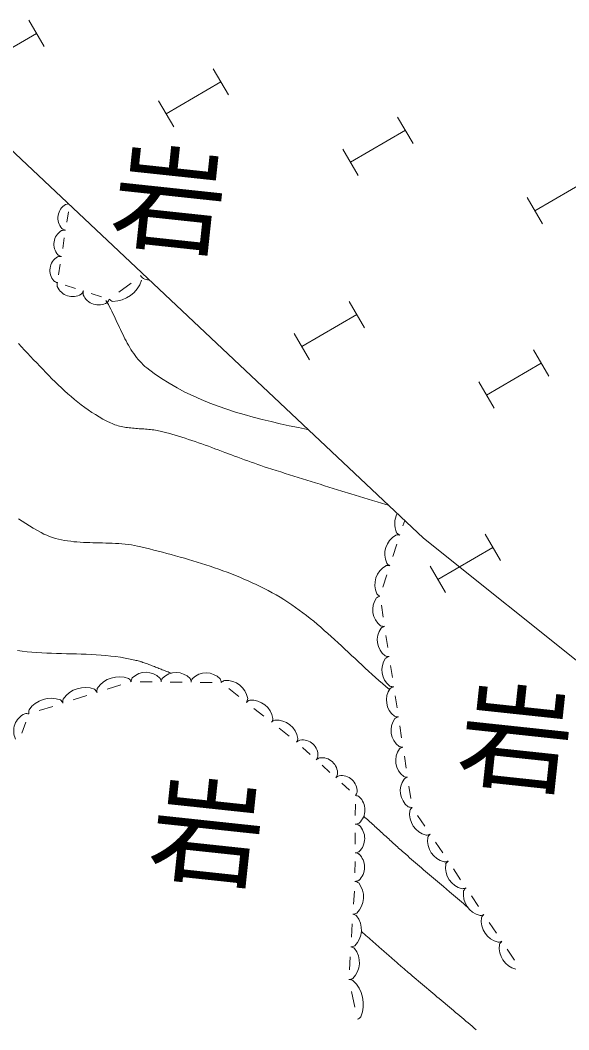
# Model space of a CAD drawing. Units: millimetres, scale not verified. Extents: x 40000 to 680000, y 20000 to 380000.
# Drawn here: x 369784 to 378415, y 271463 to 287353 of the extents above; entities that cross this region are included whole.
import ezdxf
from ezdxf.enums import TextEntityAlignment as Align

# ---------------------------------------------------------------- set-up
doc = ezdxf.new("R2010")
doc.units = ezdxf.units.MM
doc.header["$LTSCALE"] = 1000
doc.layers.add('M-BGD', color=7, linetype='Continuous', lineweight=13)
doc.styles.add('ＭＳ ゴシック', font='')
doc.styles.get('ＭＳ ゴシック').set_extended_font_data('MS Gothic')

msp = doc.modelspace()

# ---------------------------------------------------------------- linework, layer by layer
at = {"layer": 'M-BGD'}
for p, q in [((370161, 286939), (369919, 287353)), ((369176, 286642), (370040, 287146)), ((373062, 286176), (372820, 286590)), ((372078, 285879), (372941, 286383)), ((372199, 285672), (371957, 286086)), ((369196, 285732), (376127, 279203)), ((375964, 285413), (375722, 285828)), ((374979, 285116), (375843, 285620)), ((375100, 284909), (374858, 285324)), ((377881, 284354), (378744, 284858)), ((378002, 284146), (377760, 284561)), ((370515, 284173), (370541, 284338)), ((370452, 283760), (370477, 283925)), ((370388, 283347), (370413, 283512)), ((370655, 283131), (370491, 283184)), ((371529, 283214), (371333, 283070)), ((371063, 283001), (370900, 283053)), ((371132, 282943), (371152, 282910)), ((371152, 282910), (371171, 282876)), ((371171, 282876), (371190, 282841)), ((375201, 282512), (374959, 282926)), ((371190, 282841), (371208, 282806)), ((371208, 282806), (371226, 282771)), ((371226, 282771), (371243, 282735)), ((371243, 282735), (371261, 282700)), ((371261, 282700), (371278, 282664)), ((374216, 282215), (375080, 282719)), ((371278, 282664), (371295, 282627)), ((371295, 282627), (371311, 282591)), ((371311, 282591), (371328, 282555)), ((371328, 282555), (371345, 282519)), ((371345, 282519), (371362, 282483)), ((371362, 282483), (371378, 282447)), ((371378, 282447), (371396, 282411)), ((371396, 282411), (371413, 282375)), ((371413, 282375), (371431, 282340)), ((374337, 282008), (374096, 282422)), ((369759, 282263), (369806, 282213)), ((369806, 282213), (369853, 282162)), ((371431, 282340), (371449, 282305)), ((371449, 282305), (371467, 282270)), ((371467, 282270), (371487, 282236)), ((371487, 282236), (371506, 282202)), ((369853, 282162), (369900, 282111)), ((369900, 282111), (369948, 282061)), ((369948, 282061), (369995, 282010)), ((371506, 282202), (371526, 282169)), ((371526, 282169), (371547, 282137)), ((371547, 282137), (371569, 282105)), ((371569, 282105), (371592, 282074)), ((371592, 282074), (371615, 282043)), ((378103, 281749), (377861, 282164)), ((369995, 282010), (370043, 281959)), ((370043, 281959), (370090, 281909)), ((370090, 281909), (370138, 281858)), ((371615, 282043), (371639, 282014)), ((371639, 282014), (371665, 281985)), ((371665, 281985), (371691, 281958)), ((371691, 281958), (371718, 281931)), ((371718, 281931), (371747, 281905)), ((371747, 281905), (371777, 281881)), ((377118, 281452), (377982, 281956)), ((370138, 281858), (370186, 281808)), ((370186, 281808), (370235, 281759)), ((370235, 281759), (370283, 281710)), ((371777, 281881), (371891, 281794)), ((371891, 281794), (372009, 281714)), ((370283, 281710), (370332, 281661)), ((370332, 281661), (370382, 281613)), ((370382, 281613), (370432, 281565)), ((372009, 281714), (372129, 281638)), ((372129, 281638), (372251, 281567)), ((377239, 281245), (376997, 281659)), ((370432, 281565), (370482, 281519)), ((370482, 281519), (370533, 281473)), ((370533, 281473), (370585, 281428)), ((370585, 281428), (370637, 281384)), ((372251, 281567), (372376, 281501)), ((372376, 281501), (372504, 281440)), ((372504, 281440), (372633, 281382)), ((370637, 281384), (370690, 281341)), ((370690, 281341), (370744, 281299)), ((370744, 281299), (370798, 281259)), ((370798, 281259), (370854, 281219)), ((372633, 281382), (372765, 281328)), ((372765, 281328), (372898, 281278)), ((372898, 281278), (373033, 281230)), ((370854, 281219), (370910, 281181)), ((370910, 281181), (370967, 281145)), ((370967, 281145), (371025, 281109)), ((371025, 281109), (371084, 281076)), ((373033, 281230), (373170, 281186)), ((373170, 281186), (373308, 281145)), ((373308, 281145), (373447, 281106)), ((373447, 281106), (373588, 281069)), ((371084, 281076), (371144, 281044)), ((371144, 281044), (371205, 281014)), ((371205, 281014), (371228, 281003)), ((371228, 281003), (371252, 280994)), ((371252, 280994), (371275, 280985)), ((371275, 280985), (371299, 280977)), ((371299, 280977), (371324, 280970)), ((371324, 280970), (371348, 280964)), ((371348, 280964), (371373, 280958)), ((371373, 280958), (371397, 280953)), ((371397, 280953), (371422, 280948)), ((371422, 280948), (371448, 280944)), ((371448, 280944), (371473, 280941)), ((371473, 280941), (371498, 280938)), ((371498, 280938), (371524, 280935)), ((373588, 281069), (373730, 281035)), ((373730, 281035), (373872, 281002)), ((373872, 281002), (374016, 280970)), ((374016, 280970), (374160, 280940)), ((374160, 280940), (374304, 280910)), ((371524, 280935), (371549, 280932)), ((371549, 280932), (371575, 280930)), ((371575, 280930), (371601, 280928)), ((371601, 280928), (371627, 280926)), ((371627, 280926), (371653, 280924)), ((371653, 280924), (371679, 280923)), ((371679, 280923), (371705, 280921)), ((371705, 280921), (371730, 280919)), ((371730, 280919), (371756, 280917)), ((371756, 280917), (371782, 280915)), ((371782, 280915), (371808, 280913)), ((371808, 280913), (371834, 280910)), ((371834, 280910), (371859, 280907)), ((371859, 280907), (371885, 280904)), ((371885, 280904), (371910, 280900)), ((371910, 280900), (371936, 280896)), ((371936, 280896), (371961, 280891)), ((371961, 280891), (371986, 280886)), ((371986, 280886), (372011, 280880)), ((372011, 280880), (372064, 280866)), ((372064, 280866), (372117, 280852)), ((372117, 280852), (372170, 280837)), ((372170, 280837), (372223, 280822)), ((372223, 280822), (372275, 280806)), ((372275, 280806), (372328, 280790)), ((372328, 280790), (372380, 280773)), ((374304, 280910), (374319, 280907)), ((372380, 280773), (372432, 280756)), ((372432, 280756), (372485, 280738)), ((372485, 280738), (372537, 280721)), ((372537, 280721), (372589, 280703)), ((372589, 280703), (372641, 280684)), ((372641, 280684), (372692, 280666)), ((372692, 280666), (372744, 280647)), ((372744, 280647), (372796, 280628)), ((372796, 280628), (372847, 280609)), ((372847, 280609), (372899, 280590)), ((372899, 280590), (372951, 280571)), ((372951, 280571), (373002, 280551)), ((373002, 280551), (373106, 280513)), ((373106, 280513), (373157, 280493)), ((373157, 280493), (373209, 280474)), ((373209, 280474), (373260, 280455)), ((373260, 280455), (373312, 280436)), ((373312, 280436), (373364, 280417)), ((373364, 280417), (373416, 280398)), ((373416, 280398), (373468, 280380)), ((373468, 280380), (373520, 280362)), ((373520, 280362), (373572, 280344)), ((373572, 280344), (373624, 280326)), ((373624, 280326), (373676, 280309)), ((373676, 280309), (373745, 280287)), ((373745, 280287), (373813, 280265)), ((373813, 280265), (373882, 280243)), ((373882, 280243), (373950, 280221)), ((373950, 280221), (374019, 280199)), ((374019, 280199), (374088, 280177)), ((374088, 280177), (374157, 280156)), ((374157, 280156), (374226, 280134)), ((374226, 280134), (374294, 280113)), ((374294, 280113), (374363, 280091)), ((374363, 280091), (374432, 280070)), ((374432, 280070), (374501, 280049)), ((374501, 280049), (374570, 280027)), ((374570, 280027), (374639, 280006)), ((374639, 280006), (374708, 279985)), ((374708, 279985), (374777, 279964)), ((374777, 279964), (374846, 279943)), ((374846, 279943), (374984, 279901)), ((374984, 279901), (375053, 279880)), ((375053, 279880), (375122, 279859)), ((375122, 279859), (375191, 279838)), ((375191, 279838), (375260, 279817)), ((375260, 279817), (375329, 279796)), ((375329, 279796), (375398, 279775)), ((375398, 279775), (375467, 279754)), ((375467, 279754), (375536, 279733)), ((375536, 279733), (375579, 279720)), ((369757, 279507), (369872, 279430)), ((369872, 279430), (369990, 279357)), ((369990, 279357), (370112, 279288)), ((375833, 279481), (375804, 279393)), ((370112, 279288), (370156, 279266)), ((370156, 279266), (370200, 279246)), ((370200, 279246), (370246, 279228)), ((370246, 279228), (370291, 279212)), ((370291, 279212), (370338, 279197)), ((370338, 279197), (370385, 279185)), ((376127, 279203), (380363, 275811)), ((377340, 278848), (377098, 279262)), ((370385, 279185), (370433, 279174)), ((370433, 279174), (370481, 279165)), ((370481, 279165), (370529, 279157)), ((370529, 279157), (370578, 279151)), ((370578, 279151), (370627, 279145)), ((370627, 279145), (370677, 279141)), ((370677, 279141), (370727, 279137)), ((370727, 279137), (370777, 279134)), ((370777, 279134), (370827, 279132)), ((370827, 279132), (370878, 279130)), ((370878, 279130), (370928, 279128)), ((370928, 279128), (370979, 279127)), ((370979, 279127), (371030, 279126)), ((371030, 279126), (371081, 279125)), ((371081, 279125), (371132, 279124)), ((371132, 279124), (371182, 279122)), ((371182, 279122), (371233, 279120)), ((371233, 279120), (371284, 279118)), ((371284, 279118), (371334, 279115)), ((371334, 279115), (371384, 279111)), ((371384, 279111), (371434, 279106)), ((371434, 279106), (371484, 279100)), ((371484, 279100), (371534, 279094)), ((371534, 279094), (371583, 279085)), ((371583, 279085), (371631, 279076)), ((371631, 279076), (371680, 279065)), ((371680, 279065), (371748, 279048)), ((371748, 279048), (371817, 279031)), ((371817, 279031), (371886, 279013)), ((375710, 279105), (375648, 278912)), ((376355, 278551), (377219, 279055)), ((371886, 279013), (371954, 278996)), ((371954, 278996), (372023, 278978)), ((372023, 278978), (372092, 278960)), ((372092, 278960), (372160, 278942)), ((372160, 278942), (372229, 278923)), ((372229, 278923), (372298, 278904)), ((372298, 278904), (372366, 278884)), ((372366, 278884), (372434, 278865)), ((372434, 278865), (372502, 278844)), ((372502, 278844), (372570, 278824)), ((372570, 278824), (372638, 278802)), ((372638, 278802), (372706, 278781)), ((372706, 278781), (372773, 278758)), ((372773, 278758), (372841, 278736)), ((372841, 278736), (372908, 278712)), ((372908, 278712), (372974, 278688)), ((376476, 278344), (376234, 278758)), ((372974, 278688), (373041, 278664)), ((373041, 278664), (373107, 278638)), ((373107, 278638), (373173, 278612)), ((373173, 278612), (373238, 278585)), ((373238, 278585), (373303, 278558)), ((373303, 278558), (373368, 278530)), ((375554, 278624), (375491, 278432)), ((373368, 278530), (373433, 278500)), ((373433, 278500), (373496, 278470)), ((373496, 278470), (373560, 278440)), ((373560, 278440), (373623, 278408)), ((373623, 278408), (373686, 278375)), ((373686, 278375), (373748, 278342)), ((373748, 278342), (373809, 278307)), ((373809, 278307), (373872, 278271)), ((373872, 278271), (373934, 278233)), ((373934, 278233), (373995, 278194)), ((373995, 278194), (374055, 278153)), ((374055, 278153), (374114, 278112)), ((374114, 278112), (374173, 278070)), ((375466, 278145), (375495, 277955)), ((374173, 278070), (374231, 278026)), ((374231, 278026), (374288, 277982)), ((374288, 277982), (374345, 277937)), ((374345, 277937), (374401, 277892)), ((374401, 277892), (374457, 277845)), ((374457, 277845), (374513, 277798)), ((374513, 277798), (374568, 277750)), ((374568, 277750), (374622, 277702)), ((374622, 277702), (374677, 277654)), ((374677, 277654), (374731, 277605)), ((374731, 277605), (374784, 277555)), ((375538, 277670), (375567, 277480)), ((374784, 277555), (374838, 277506)), ((374838, 277506), (374892, 277456)), ((374892, 277456), (374945, 277406)), ((369741, 277432), (369817, 277422)), ((369817, 277422), (369893, 277414)), ((369893, 277414), (369969, 277407)), ((369969, 277407), (370046, 277401)), ((370046, 277401), (370123, 277396)), ((370123, 277396), (370200, 277392)), ((370200, 277392), (370278, 277389)), ((370278, 277389), (370355, 277387)), ((370355, 277387), (370433, 277384)), ((370433, 277384), (370511, 277382)), ((370511, 277382), (370589, 277380)), ((370589, 277380), (370667, 277378)), ((370667, 277378), (370745, 277376)), ((370745, 277376), (370822, 277373)), ((370822, 277373), (370900, 277369)), ((370900, 277369), (370977, 277365)), ((370977, 277365), (371055, 277360)), ((371055, 277360), (371132, 277354)), ((371132, 277354), (371208, 277346)), ((371208, 277346), (371285, 277337)), ((371285, 277337), (371361, 277326)), ((371361, 277326), (371436, 277313)), ((371436, 277313), (371512, 277299)), ((371512, 277299), (371586, 277282)), ((371586, 277282), (371605, 277278)), ((374945, 277406), (374998, 277356)), ((374998, 277356), (375052, 277306)), ((375052, 277306), (375105, 277256)), ((371605, 277278), (371623, 277273)), ((371623, 277273), (371642, 277268)), ((371642, 277268), (371660, 277263)), ((371660, 277263), (371679, 277257)), ((371679, 277257), (371697, 277252)), ((371697, 277252), (371715, 277246)), ((371715, 277246), (371733, 277240)), ((371733, 277240), (371751, 277234)), ((371751, 277234), (371769, 277227)), ((371769, 277227), (371787, 277221)), ((371787, 277221), (371805, 277214)), ((371805, 277214), (371823, 277208)), ((371823, 277208), (371841, 277201)), ((371841, 277201), (371859, 277194)), ((371859, 277194), (371877, 277187)), ((371877, 277187), (371895, 277180)), ((371895, 277180), (371912, 277173)), ((371912, 277173), (371930, 277166)), ((371930, 277166), (371948, 277159)), ((371948, 277159), (371966, 277152)), ((371966, 277152), (371984, 277145)), ((371984, 277145), (372002, 277138)), ((372002, 277138), (372019, 277131)), ((372019, 277131), (372037, 277123)), ((372037, 277123), (372055, 277116)), ((375105, 277256), (375158, 277206)), ((375158, 277206), (375212, 277156)), ((375212, 277156), (375266, 277107)), ((375611, 277196), (375640, 277006)), ((372055, 277116), (372073, 277109)), ((372073, 277109), (372091, 277103)), ((372091, 277103), (372109, 277096)), ((372109, 277096), (372127, 277089)), ((372127, 277089), (372144, 277082)), ((372144, 277082), (372162, 277076)), ((375266, 277107), (375319, 277057)), ((375319, 277057), (375374, 277008)), ((375374, 277008), (375428, 276960)), ((371153, 276824), (371367, 276891)), ((371670, 276941), (371859, 276939)), ((372143, 276936), (372332, 276934)), ((372616, 276931), (372805, 276929)), ((373065, 276834), (373223, 276709)), ((375428, 276960), (375483, 276912)), ((375483, 276912), (375538, 276864)), ((375538, 276864), (375593, 276818)), ((370617, 276655), (370831, 276723)), ((375683, 276721), (375712, 276531)), ((370081, 276486), (370295, 276554)), ((373460, 276522), (373618, 276397)), ((369809, 276132), (369872, 276305)), ((373856, 276210), (374014, 276085)), ((375756, 276246), (375785, 276056)), ((374225, 275907), (374348, 275795)), ((375828, 275771), (375857, 275581)), ((374533, 275626), (374657, 275514)), ((374842, 275346), (374965, 275234)), ((375900, 275296), (375929, 275106)), ((375057, 275015), (375056, 274834)), ((375188, 274825), (375208, 274807)), ((375208, 274807), (375227, 274789)), ((375227, 274789), (375247, 274772)), ((375247, 274772), (375267, 274754)), ((375267, 274754), (375286, 274736)), ((376036, 274837), (376149, 274668)), ((375286, 274736), (375306, 274718)), ((375306, 274718), (375326, 274700)), ((375326, 274700), (375345, 274682)), ((375345, 274682), (375365, 274664)), ((375365, 274664), (375384, 274646)), ((375384, 274646), (375404, 274628)), ((375404, 274628), (375424, 274610)), ((375424, 274610), (375443, 274592)), ((375443, 274592), (375463, 274574)), ((375054, 274564), (375053, 274384)), ((375463, 274574), (375482, 274556)), ((375482, 274556), (375502, 274538)), ((375502, 274538), (375541, 274503)), ((375541, 274503), (375561, 274485)), ((375561, 274485), (375581, 274467)), ((375581, 274467), (375600, 274449)), ((375600, 274449), (375620, 274431)), ((375620, 274431), (375640, 274413)), ((375640, 274413), (375659, 274395)), ((375659, 274395), (375679, 274378)), ((375679, 274378), (375699, 274360)), ((375699, 274360), (375719, 274342)), ((375719, 274342), (375738, 274324)), ((375738, 274324), (375758, 274307)), ((375758, 274307), (375778, 274289)), ((375778, 274289), (375798, 274271)), ((375798, 274271), (375818, 274254)), ((376318, 274415), (376431, 274247)), ((375052, 274114), (375051, 273933)), ((375818, 274254), (375849, 274227)), ((375849, 274227), (375880, 274199)), ((375880, 274199), (375911, 274172)), ((375911, 274172), (375942, 274145)), ((375942, 274145), (375973, 274118)), ((375973, 274118), (376004, 274091)), ((376004, 274091), (376036, 274064)), ((376036, 274064), (376067, 274037)), ((376067, 274037), (376098, 274010)), ((376098, 274010), (376130, 273983)), ((376130, 273983), (376161, 273956)), ((376161, 273956), (376192, 273930)), ((376600, 273994), (376713, 273825)), ((376192, 273930), (376224, 273903)), ((376224, 273903), (376255, 273876)), ((376255, 273876), (376286, 273849)), ((376286, 273849), (376349, 273796)), ((376349, 273796), (376381, 273769)), ((375041, 273644), (375028, 273438)), ((376381, 273769), (376444, 273716)), ((376444, 273716), (376538, 273636)), ((376538, 273636), (376601, 273582)), ((376601, 273582), (376633, 273556)), ((376633, 273556), (376664, 273529)), ((376664, 273529), (376695, 273502)), ((376695, 273502), (376727, 273475)), ((376727, 273475), (376758, 273449)), ((376882, 273573), (376995, 273404)), ((376758, 273449), (376790, 273422)), ((376790, 273422), (376821, 273395)), ((377164, 273151), (377277, 272983)), ((375009, 273129), (374996, 272923)), ((375152, 273011), (375176, 272990)), ((375176, 272990), (375200, 272969)), ((375200, 272969), (375224, 272948)), ((375224, 272948), (375248, 272927)), ((375248, 272927), (375272, 272906)), ((375272, 272906), (375295, 272885)), ((375295, 272885), (375319, 272864)), ((375319, 272864), (375343, 272844)), ((375343, 272844), (375367, 272823)), ((375367, 272823), (375391, 272802)), ((375391, 272802), (375415, 272781)), ((375415, 272781), (375439, 272760)), ((375439, 272760), (375463, 272739)), ((375463, 272739), (375511, 272697)), ((375511, 272697), (375583, 272634)), ((377447, 272730), (377560, 272561)), ((374977, 272614), (374964, 272408)), ((375583, 272634), (375630, 272592)), ((375630, 272592), (375678, 272550)), ((375678, 272550), (375702, 272529)), ((375702, 272529), (375726, 272508)), ((375726, 272508), (375774, 272466)), ((375774, 272466), (375799, 272446)), ((375799, 272446), (375823, 272425)), ((375823, 272425), (375847, 272404)), ((375847, 272404), (375871, 272383)), ((375871, 272383), (375895, 272362)), ((375895, 272362), (375919, 272342)), ((375919, 272342), (375951, 272314)), ((375951, 272314), (375984, 272286)), ((375984, 272286), (376016, 272259)), ((376016, 272259), (376048, 272231)), ((376048, 272231), (376081, 272203)), ((376081, 272203), (376113, 272176)), ((374996, 272066), (375051, 271817)), ((376113, 272176), (376146, 272148)), ((376146, 272148), (376178, 272121)), ((376178, 272121), (376211, 272093)), ((376211, 272093), (376243, 272066)), ((376243, 272066), (376276, 272038)), ((376276, 272038), (376308, 272011)), ((376308, 272011), (376341, 271984)), ((376341, 271984), (376373, 271956)), ((376373, 271956), (376406, 271929)), ((376406, 271929), (376536, 271819)), ((376536, 271819), (376569, 271792)), ((376569, 271792), (376601, 271765)), ((376601, 271765), (376634, 271737)), ((376634, 271737), (376667, 271710)), ((376667, 271710), (376699, 271683)), ((376699, 271683), (376732, 271655)), ((376732, 271655), (376764, 271628)), ((376764, 271628), (376797, 271601)), ((376797, 271601), (376830, 271573)), ((376830, 271573), (376862, 271546)), ((376862, 271546), (376895, 271518)), ((376895, 271518), (376927, 271491)), ((376927, 271491), (376960, 271463))]:
    msp.add_line(p, q, dxfattribs=at)
for centre, radius, start, end in [((370627, 284240), 250, 121.0653, 221.4135), ((370548, 284296), 166, 91.5925, 107.6175), ((370563, 283827), 250, 121.0653, 221.4135), ((370485, 283883), 166, 85.9983, 107.6175), ((370535, 284210), 166, 234.8613, 256.4805), ((370471, 283797), 166, 234.8613, 256.4805), ((370500, 283414), 250, 121.0653, 221.4135), ((370421, 283470), 166, 85.9983, 107.6175), ((371852, 283468), 221, 217.8334, 233.7291), ((370408, 283384), 166, 234.8613, 256.4805), ((370527, 283187), 163, 167.1431, 189.2367), ((370607, 283263), 261, 203.1824, 301.2922), ((371235, 283408), 481, 270.7334, 341.9956), ((371800, 283415), 148, 237.6467, 274.8074), ((370627, 283155), 163, 315.2379, 337.3315), ((370936, 283056), 163, 167.1431, 189.2367), ((371015, 283133), 261, 203.1824, 301.2922), ((371035, 283024), 163, 315.2379, 337.3315), ((371278, 283051), 129, 223.9194, 252.9919), ((376021, 279428), 345, 151.9998, 204.2941), ((375865, 278948), 345, 119.6244, 204.2941), ((375727, 279107), 145, 77.942, 103.2086), ((375816, 279381), 145, 220.7098, 245.9764), ((375708, 278468), 345, 119.6244, 204.2941), ((375570, 278627), 145, 77.942, 103.2086), ((375660, 278900), 145, 220.7098, 245.9764), ((375645, 278075), 316, 144.3527, 232.9867), ((375481, 278143), 150, 104.2946, 128.5636), ((375503, 278420), 145, 220.7098, 245.9764), ((375717, 277600), 316, 144.3527, 232.9867), ((375509, 277962), 150, 248.7756, 273.0448), ((375554, 277668), 150, 104.2946, 128.5636), ((375790, 277126), 316, 144.3527, 232.9867), ((375581, 277488), 150, 248.7756, 273.0448), ((375626, 277193), 150, 104.2946, 128.5636), ((371340, 276603), 416, 69.0911, 145.8588), ((371405, 276886), 135, 24.3046, 51.7301), ((371679, 276926), 152, 149.9446, 173.9004), ((371763, 276782), 308, 44.4541, 134.3793), ((371850, 276924), 152, 4.9331, 28.8889), ((372152, 276921), 152, 149.9446, 173.9004), ((372236, 276777), 308, 44.4541, 134.3793), ((372323, 276919), 152, 4.9331, 28.8889), ((372624, 276916), 152, 149.9446, 173.9004), ((372708, 276772), 308, 44.4541, 134.3793), ((372795, 276914), 152, 4.9331, 28.8889), ((373024, 276620), 343, 9.2415, 94.16), ((370804, 276435), 416, 69.0911, 145.8588), ((370869, 276717), 135, 24.3046, 51.7301), ((371125, 276798), 135, 163.2199, 190.6454), ((373050, 276826), 145, 110.5393, 135.7417), ((375862, 276651), 316, 144.3527, 232.9867), ((375654, 277013), 150, 248.7756, 273.0448), ((375699, 276718), 150, 104.2946, 128.5636), ((370268, 276266), 416, 69.0911, 145.8588), ((370333, 276549), 135, 24.3046, 51.7301), ((370589, 276629), 135, 163.2199, 190.6454), ((373219, 276693), 145, 327.6598, 352.8622), ((373446, 276514), 145, 110.5393, 135.7417), ((373420, 276308), 343, 9.2415, 94.16), ((370052, 276460), 135, 163.2199, 190.6454), ((369978, 276168), 296, 114.0391, 205.8412), ((369881, 276286), 154, 75.3052, 98.8153), ((373841, 276202), 145, 110.5393, 135.7417), ((373615, 276381), 145, 327.6598, 352.8622), ((373815, 275995), 343, 9.2415, 94.16), ((375935, 276176), 316, 144.3527, 232.9867), ((375726, 276538), 150, 248.7756, 273.0448), ((375771, 276243), 150, 104.2946, 128.5636), ((374010, 276069), 145, 327.6598, 352.8622), ((374246, 275869), 166, 111.4036, 132.9775), ((374220, 275777), 249, 357.4398, 98.0054), ((376007, 275701), 316, 144.3527, 232.9867), ((375798, 276063), 150, 248.7756, 273.0448), ((375843, 275768), 150, 104.2946, 128.5636), ((374309, 275812), 166, 322.4675, 344.0415), ((374554, 275589), 166, 111.4036, 132.9775), ((374528, 275497), 249, 357.4398, 98.0054), ((374617, 275531), 166, 322.4675, 344.0415), ((374863, 275308), 166, 111.4036, 132.9775), ((374836, 275216), 249, 357.4398, 98.0054), ((376079, 275226), 316, 144.3527, 232.9867), ((375871, 275588), 150, 248.7756, 273.0448), ((375916, 275293), 150, 104.2946, 128.5636), ((374926, 275251), 166, 322.4675, 344.0415), ((375043, 274993), 157, 61.4589, 84.4831), ((374923, 274925), 284, 312.7341, 46.6398), ((375943, 275113), 150, 248.7756, 273.0448), ((376256, 274862), 347, 171.6137, 255.9937), ((376044, 274852), 144, 129.8141, 155.1558), ((375042, 274856), 157, 274.8908, 297.915), ((375040, 274543), 157, 61.4589, 84.4831), ((374920, 274475), 284, 312.7341, 46.6398), ((376166, 274669), 144, 272.4515, 297.7932), ((376539, 274441), 347, 171.6137, 255.9937), ((376326, 274431), 144, 129.8141, 155.1558), ((375039, 274405), 157, 274.8908, 297.915), ((375038, 274092), 157, 61.4589, 84.4831), ((374918, 274024), 284, 312.7341, 46.6398), ((376448, 274248), 144, 272.4515, 297.7932), ((376608, 274009), 144, 129.8141, 155.1558), ((376821, 274019), 347, 171.6137, 255.9937), ((375037, 273955), 157, 274.8908, 297.915), ((375026, 273658), 143, 54.641, 80.3269), ((374827, 273554), 358, 314.9327, 37.999), ((376730, 273827), 144, 272.4515, 297.7932), ((377103, 273598), 347, 171.6137, 255.9937), ((376890, 273588), 144, 129.8141, 155.1558), ((375012, 273426), 143, 272.605, 298.2909), ((374994, 273142), 143, 54.641, 80.3269), ((374795, 273039), 358, 314.9327, 37.999), ((377013, 273405), 144, 272.4515, 297.7932), ((377385, 273177), 347, 171.6137, 255.9937), ((377172, 273167), 144, 129.8141, 155.1558), ((377295, 272984), 144, 272.4515, 297.7932), ((377454, 272745), 144, 129.8141, 155.1558), ((374980, 272911), 143, 272.605, 298.2909), ((374963, 272628), 143, 54.641, 80.3269), ((374763, 272524), 358, 314.9327, 37.999), ((377667, 272755), 347, 171.6137, 255.9937), ((374948, 272396), 143, 272.605, 298.2909), ((374964, 272128), 126, 64.3555, 94.3931), ((374659, 271862), 523, 338.3063, 46.5164), ((375048, 271748), 126, 290.4296, 320.4672)]:
    msp.add_arc(centre, radius, start, end, dxfattribs=at)

# ---------------------------------------------------------------- texts
at = {"layer": 'M-BGD', "style": 'ＭＳ ゴシック'}
for p in [(371131, 283561), (376586, 275084), (371728, 273602)]:
    msp.add_text('岩', height=1320, rotation=353.9, dxfattribs=at).set_placement(p, align=Align.BOTTOM_LEFT)

doc.saveas('drawing.dxf')
